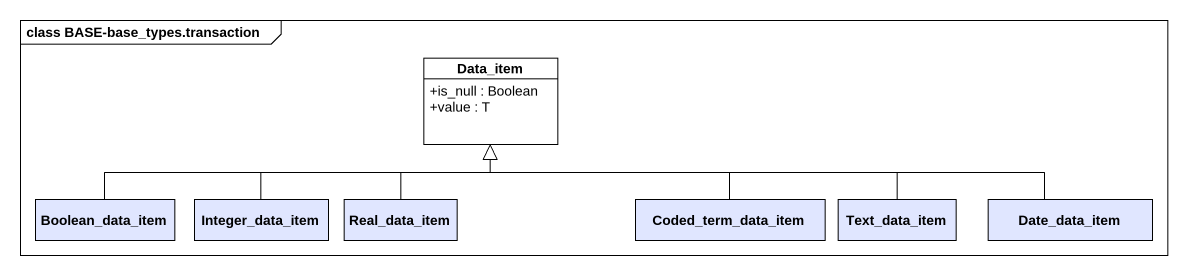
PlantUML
@startuml
mainframe class BASE-base_types.transaction
hide circle
hide empty members
skinparam classAttributeIconSize 0
class Data_item #FFFFFF {
  +is_null : Boolean
  +value : T
}
class Boolean_data_item #E0E6FF
class Integer_data_item #E0E6FF
class Real_data_item #E0E6FF
class Coded_term_data_item #E0E6FF
class Text_data_item #E0E6FF
class Date_data_item #E0E6FF
Boolean_data_item -right-|> Data_item
Integer_data_item -right-|> Data_item
Real_data_item -up-|> Data_item
Coded_term_data_item -left-|> Data_item
Text_data_item -left-|> Data_item
Date_data_item -left-|> Data_item
@enduml
